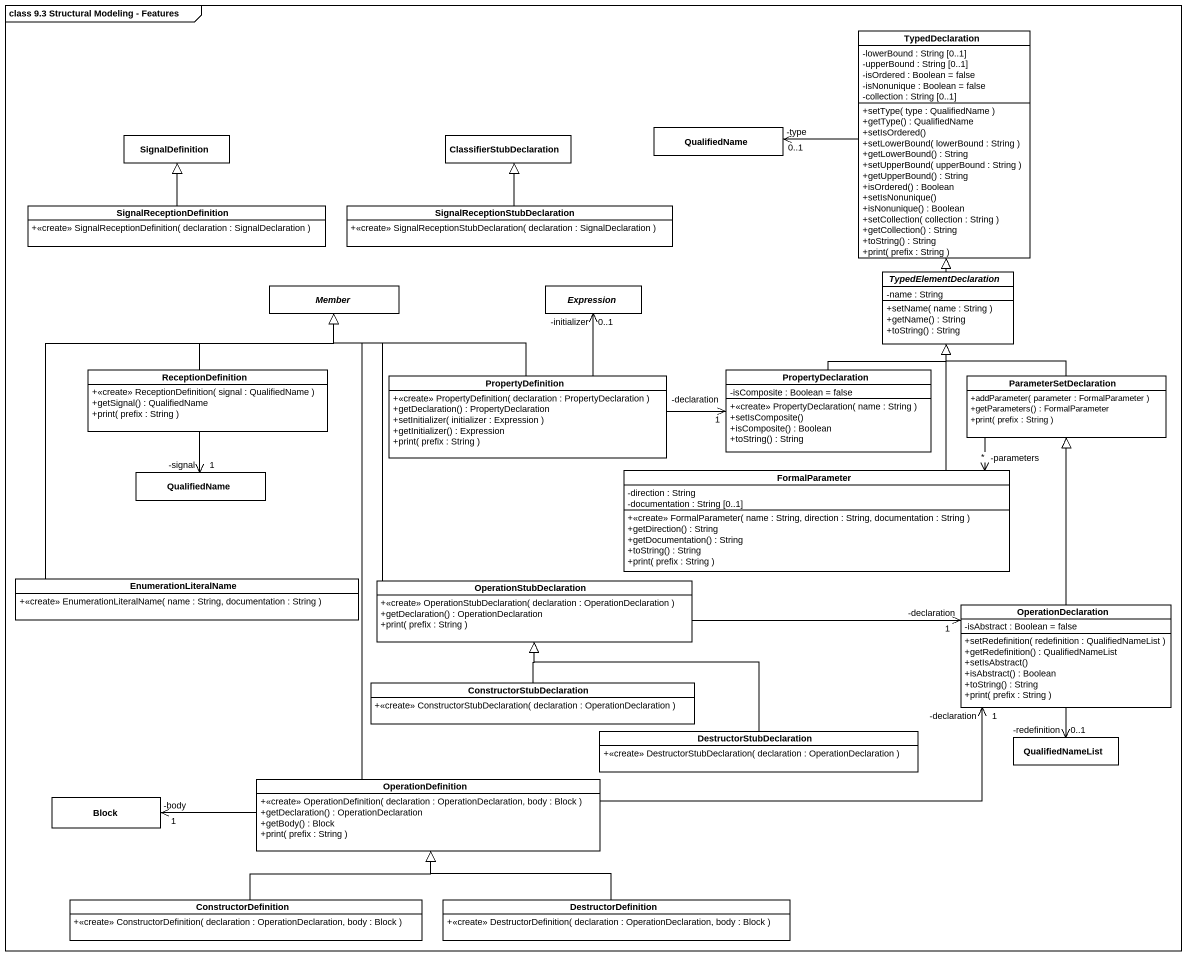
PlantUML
@startuml
mainframe class 9.3 Structural Modeling - Features
hide circle
hide empty members
skinparam classAttributeIconSize 0
class TypedDeclaration {
  -lowerBound : String [0..1]
  -upperBound : String [0..1]
  -isOrdered : Boolean = false
  -isNonunique : Boolean = false
  -collection : String [0..1]
  +setType( type : QualifiedName )
  +getType() : QualifiedName
  +setIsOrdered()
  +setLowerBound( lowerBound : String )
  +getLowerBound() : String
  +setUpperBound( upperBound : String )
  +getUpperBound() : String
  +isOrdered() : Boolean
  +setIsNonunique()
  +isNonunique() : Boolean
  +setCollection( collection : String )
  +getCollection() : String
  +toString() : String
  +print( prefix : String )
}
class SignalDefinition
class ClassifierStubDeclaration
class QualifiedName
class SignalReceptionDefinition {
  +<<create>> SignalReceptionDefinition( declaration : SignalDeclaration )
}
class "SignalReceptionStubDeclaration" as SignalReceptionStubDeclarati {
  +<<create>> SignalReceptionStubDeclaration( declaration : SignalDeclaration )
}
abstract class TypedElementDeclaration {
  -name : String
  +setName( name : String )
  +getName() : String
  +toString() : String
}
abstract class Member
abstract class Expression
class ReceptionDefinition {
  +<<create>> ReceptionDefinition( signal : QualifiedName )
  +getSignal() : QualifiedName
  +print( prefix : String )
}
class PropertyDefinition {
  +<<create>> PropertyDefinition( declaration : PropertyDeclaration )
  +getDeclaration() : PropertyDeclaration
  +setInitializer( initializer : Expression )
  +getInitializer() : Expression
  +print( prefix : String )
}
class PropertyDeclaration {
  -isComposite : Boolean = false
  +<<create>> PropertyDeclaration( name : String )
  +setIsComposite()
  +isComposite() : Boolean
  +toString() : String
}
class ParameterSetDeclaration {
  +addParameter( parameter : FormalParameter )
  +getParameters() : FormalParameter
  +print( prefix : String )
}
class "QualifiedName" as QualifiedName_2
class FormalParameter {
  -direction : String
  -documentation : String [0..1]
  +<<create>> FormalParameter( name : String, direction : String, documentation : String )
  +getDirection() : String
  +getDocumentation() : String
  +toString() : String
  +print( prefix : String )
}
class EnumerationLiteralName {
  +<<create>> EnumerationLiteralName( name : String, documentation : String )
}
class OperationStubDeclaration {
  +<<create>> OperationStubDeclaration( declaration : OperationDeclaration )
  +getDeclaration() : OperationDeclaration
  +print( prefix : String )
}
class OperationDeclaration {
  -isAbstract : Boolean = false
  +setRedefinition( redefinition : QualifiedNameList )
  +getRedefinition() : QualifiedNameList
  +setIsAbstract()
  +isAbstract() : Boolean
  +toString() : String
  +print( prefix : String )
}
class ConstructorStubDeclaration {
  +<<create>> ConstructorStubDeclaration( declaration : OperationDeclaration )
}
class DestructorStubDeclaration {
  +<<create>> DestructorStubDeclaration( declaration : OperationDeclaration )
}
class QualifiedNameList
class OperationDefinition {
  +<<create>> OperationDefinition( declaration : OperationDeclaration, body : Block )
  +getDeclaration() : OperationDeclaration
  +getBody() : Block
  +print( prefix : String )
}
class Block
class ConstructorDefinition {
  +<<create>> ConstructorDefinition( declaration : OperationDeclaration, body : Block )
}
class DestructorDefinition {
  +<<create>> DestructorDefinition( declaration : OperationDeclaration, body : Block )
}
TypedDeclaration -left-> "-type\n0..1" QualifiedName
SignalReceptionDefinition -up-|> SignalDefinition
SignalReceptionStubDeclarati -up-|> ClassifierStubDeclaration
TypedElementDeclaration -up-|> TypedDeclaration
ReceptionDefinition -up-|> Member
PropertyDefinition -up-|> Member
PropertyDefinition -up-> "-initializer\n0..1" Expression
PropertyDefinition -right-> "-declaration\n1" PropertyDeclaration
PropertyDeclaration -up-|> TypedElementDeclaration
ParameterSetDeclaration -up-|> TypedElementDeclaration
ParameterSetDeclaration -left-> "-parameters\n*" FormalParameter
QualifiedName_2 "-signal\n1" <-up- ReceptionDefinition
FormalParameter -up-|> TypedElementDeclaration
EnumerationLiteralName -up-|> Member
OperationStubDeclaration -up-|> Member
OperationStubDeclaration -right-> "-declaration\n1" OperationDeclaration
OperationDeclaration -up-|> ParameterSetDeclaration
OperationDeclaration --> "-redefinition\n0..1" QualifiedNameList
ConstructorStubDeclaration -up-|> OperationStubDeclaration
DestructorStubDeclaration -up-|> OperationStubDeclaration
OperationDefinition -up-|> Member
OperationDefinition -right-> "-declaration\n1" OperationDeclaration
OperationDefinition -left-> "-body\n1" Block
ConstructorDefinition -right-|> OperationDefinition
DestructorDefinition -left-|> OperationDefinition
@enduml
